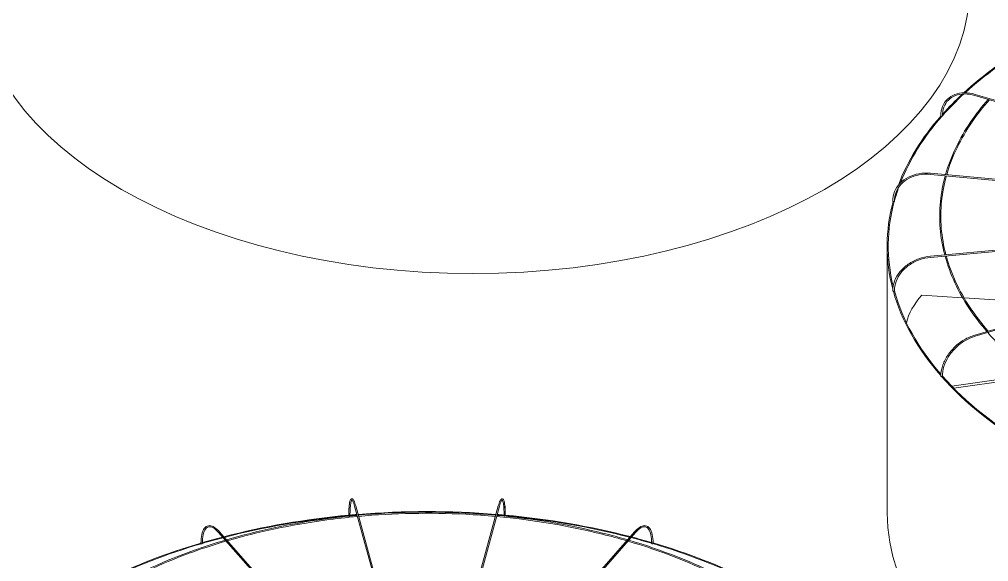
# Model space of a CAD drawing. Header units: millimetres. Extents: x -312439 to 477422, y -331570 to 212570.
# Drawn here: x 358477 to 360522, y 95056 to 96199 of the extents above; entities that cross this region are included whole.
import ezdxf

# ---------------------------------------------------------------- set-up
doc = ezdxf.new("R2010")
doc.units = ezdxf.units.MM

msp = doc.modelspace()

# ---------------------------------------------------------------- linework, layer by layer
at = {"color": 3, "linetype": 'Continuous', "lineweight": 0, "extrusion": (-1.11022e-16, 0.816497, 0.57735)}
for p, q in [((361260.283, 95813.237), (360492.657, 96039.053)), ((361261.918, 95815.309), (360493.348, 96041.402)), ((361252.084, 95794.594), (360399.23, 95872.582)), ((361252.541, 95797.012), (360399.453, 95875.021)), ((361252.888, 95778.092), (360399.23, 95700.031)), ((360399.453, 95697.591), (361253.611, 95775.698)), ((360492.657, 95533.56), (361262.838, 95760.128)), ((361264.676, 95758.115), (360493.348, 95531.21)), ((360307.832, 95158.835), (360307.832, 95721.724)), ((360467.177, 95612.403), (360381.015, 95617.899)), ((360708.375, 95597.019), (360470.119, 95612.215)), ((360444.242, 95425.984), (360617.616, 95450.633)), ((360622.969, 95446.713), (360448.273, 95421.877)), ((359320.941, 94683.025), (359186.473, 95173.193)), ((359487.203, 95173.193), (359352.735, 94683.025)), ((359318.466, 94682.788), (359184.111, 95172.545)), ((359489.565, 95172.545), (359355.21, 94682.788)), ((358896.115, 95117.984), (359286.065, 94676.127)), ((358897.952, 95119.605), (359288.629, 94676.923)), ((359775.724, 95119.605), (359385.047, 94676.923)), ((359777.561, 95117.984), (359387.611, 94676.127))]:
    msp.add_line(p, q, dxfattribs=at)
at = {"color": 3, "linetype": 'Continuous', "lineweight": 0}
for centre, major_axis, ratio, start_param, end_param in [((359433.747, 96268.995), (-1048.768, 0), 0.57735027, 0, 3.14159265), ((361356.6, 95721.724), (-1048.768, 0), 0.57735027, 5.49938311, 5.72060344), ((361356.6, 95721.724), (-1046.319, 0), 0.57735027, 5.49937067, 5.71908805), ((361356.6, 95721.724), (-1046.319, 0), 0.57735027, 5.72402786, 5.81143896), ((361356.6, 95721.724), (-1048.768, 0), 0.57735027, 5.72583618, 5.80677108), ((361356.6, 95721.724), (-1048.768, 0), 0.57735027, 5.81359811, 6.07011802), ((361356.6, 95721.724), (-1046.319, 0), 0.57735027, 5.81336511, 6.06128621), ((360422.253, 95996.207), (1.225, 0), 0.57735027, 3.14159265, 4.76471425), ((360423.345, 95995.886), (1.225, 0.021), 0.57151893, 4.23145457, 5.8022509), ((360423.345, 95995.886), (1.225, 0.021), 0.57151893, 5.8022509, 6.28318531), ((361356.6, 95721.724), (-1046.319, 0), 0.57735027, 6.07532621, 6.12502314), ((361356.6, 95721.724), (-1048.768, 0), 0.57735027, 6.12772105, 6.43448057), ((361356.6, 95721.724), (-1046.319, 0), 0.57735027, 6.1272654, 6.42392093), ((360320.916, 95816.14), (1.225, 0), 0.57735027, 3.14159265, 5.07887352), ((360322.126, 95816.03), (1.225, 0.023), 0.57529521, 4.54449158, 6.11528791), ((360322.126, 95816.03), (1.225, 0.023), 0.57529521, 6.11528791, 6.28318531), ((360320.916, 95626.807), (1.225, 0), 0.57735027, 3.14159265, 5.39303278), ((361356.6, 95721.724), (-1048.768, 0), 0.57735027, 0.1585854, 0.46892864), ((360322.126, 95626.917), (1.225, 0.023), 0.57926583, 4.8585762, 6.28318531), ((361356.6, 95721.724), (-1046.319, 0), 0.57735027, 0.15790655, 0.46457773), ((361356.505, 95555.679), (-1010.701, -20.593), 0.30331876, 6.01219977, 6.20271663), ((360422.253, 95446.74), (1.225, 0), 0.57735027, 3.14159265, 5.70719205), ((361356.6, 95721.724), (-1048.768, 0), 0.57735027, 0.4725868, 0.78374969), ((360423.345, 95447.061), (1.225, 0.021), 0.58304212, 5.17373692, 6.28318531), ((361356.6, 95721.724), (-1046.319, 0), 0.57735027, 0.47175253, 0.78145685), ((359337.271, 94555.863), (-1048.768, 0), 0.57735027, 4.87097639, 5.13416564), ((359172.87, 95153.316), (1.225, 0), 0.57735027, 3.14159265, 3.70729107), ((359337.271, 94555.863), (-1048.768, 0), 0.57735027, 4.85438672, 4.86842813), ((359337.271, 94555.863), (-1046.319, 0), 0.57735027, 4.85435141, 4.86879705), ((359337.271, 94555.863), (-1048.768, 0), 0.57735027, 4.57359934, 4.85199434), ((359337.271, 94555.863), (-1046.319, 0), 0.57735027, 4.79833842, 4.85195343), ((359337.271, 94555.863), (-1046.319, 0), 0.57735027, 4.57364216, 4.63432464), ((359337.271, 94555.863), (-1046.319, 0), 0.57735027, 4.55682048, 4.57124415), ((359337.271, 94555.863), (-1048.768, 0), 0.57735027, 4.55718579, 4.57120693), ((359500.806, 95153.316), (1.225, 0), 0.57735027, 5.71748689, 6.28318531), ((359337.271, 94555.863), (-1048.768, 0), 0.57735027, 4.29134899, 4.55463788), ((361356.6, 95158.835), (-1048.768, 0), 0.57735027, 0, 3.14159265), ((359337.271, 94555.863), (-1046.319, 0), 0.57735027, 4.87108521, 5.13404975), ((359173.062, 95152.618), (1.225, 0.004), 0.56474576, 3.29698969, 4.86778602), ((359173.062, 95152.618), (1.225, 0.004), 0.56474576, 4.86778602, 6.28318531), ((359500.614, 95152.618), (1.225, -0.004), 0.56474576, 3.14159265, 4.55699194), ((359500.614, 95152.618), (1.225, -0.004), 0.56474576, 4.55699194, 6.12778827), ((359337.271, 94555.863), (-1046.319, 0), 0.57735027, 4.2914666, 4.55448885), ((359337.271, 94555.863), (-1048.768, 0), 0.57735027, 5.18510484, 5.42093263), ((359337.271, 94555.863), (-1046.319, 0), 0.57735027, 5.18527527, 5.42075236), ((358860.985, 95094.809), (1.225, 0), 0.57735027, 3.14159265, 4.134446), ((358861.541, 95094.179), (1.225, 0.01), 0.56597275, 3.60793822, 5.17873454), ((358861.541, 95094.179), (1.225, 0.01), 0.56597275, 5.17873454, 6.28318531), ((359337.271, 94555.863), (-1048.768, 0), 0.57735027, 5.13694439, 5.18189128), ((359337.271, 94555.863), (-1046.319, 0), 0.57735027, 5.13683502, 5.18307763), ((359337.271, 94555.863), (-1046.319, 0), 0.57735027, 4.24262693, 4.28868124), ((359337.271, 94555.863), (-1048.768, 0), 0.57735027, 4.24381435, 4.28857014), ((359812.135, 95094.179), (1.225, -0.01), 0.56597275, 3.14159265, 4.24604342), ((359812.135, 95094.179), (1.225, -0.01), 0.56597275, 4.24604342, 5.81683974), ((359337.271, 94555.863), (-1046.319, 0), 0.57735027, 4.00461262, 4.24016109), ((359812.691, 95094.809), (1.225, 0), 0.57735027, 5.29033196, 6.28318531), ((359337.271, 94555.863), (-1048.768, 0), 0.57735027, 4.00443097, 4.24060103)]:
    msp.add_ellipse(centre, major_axis=major_axis, ratio=ratio, start_param=start_param, end_param=end_param, dxfattribs=at)
for points, knots in [([(360421.029, 95996.207), (360421.029, 96003.137), (360422.227, 96009.735), (360426.928, 96021.612), (360430.433, 96026.887), (360439.395, 96035.554), (360444.849, 96038.945), (360457.132, 96043.509), (360463.959, 96044.685), (360478.312, 96044.736), (360485.836, 96043.612), (360493.348, 96041.402)], [4.71238898, 4.71238898, 4.71238898, 4.71238898, 5.02654825, 5.02654825, 5.34070751, 5.34070751, 5.65486678, 5.65486678, 5.96902604, 5.96902604, 6.28318531, 6.28318531, 6.28318531, 6.28318531]), ([(360492.657, 96039.053), (360485.394, 96041.189), (360478.145, 96042.256), (360464.408, 96042.164), (360457.924, 96041.005), (360446.355, 96036.605), (360441.273, 96033.367), (360432.976, 96025.134), (360429.76, 96020.14), (360425.499, 96008.848), (360424.457, 96002.551), (360424.569, 95995.907)], [0, 0, 0, 0, 0.31726804, 0.31726804, 0.63453608, 0.63453608, 0.95180412, 0.95180412, 1.26907216, 1.26907216, 1.5863402, 1.5863402, 1.5863402, 1.5863402]), ([(360521.216, 96030.651), (360507.729, 96015.379), (360495.495, 95999.734), (360459.939, 95947.825), (360441.987, 95910.319), (360431.138, 95872.124)], [5.026267439, 5.026267439, 5.026267439, 5.026267439, 5.121193451, 5.121193451, 5.33524268, 5.33524268, 5.33524268, 5.33524268]), ([(360523.812, 96029.888), (360510.426, 96014.797), (360498.276, 95999.345), (360462.591, 95947.609), (360444.525, 95910.087), (360433.62, 95871.897)], [5.024480731, 5.024480731, 5.024480731, 5.024480731, 5.118801023, 5.118801023, 5.334410373, 5.334410373, 5.334410373, 5.334410373]), ([(360319.691, 95816.14), (360319.691, 95823.085), (360321.023, 95829.915), (360326.218, 95842.658), (360330.08, 95848.568), (360339.937, 95858.882), (360345.93, 95863.285), (360359.447, 95870.168), (360366.971, 95872.647), (360382.816, 95875.454), (360391.136, 95875.782), (360399.453, 95875.021)], [4.71238898, 4.71238898, 4.71238898, 4.71238898, 5.02654825, 5.02654825, 5.34070751, 5.34070751, 5.65486678, 5.65486678, 5.96902604, 5.96902604, 6.28318531, 6.28318531, 6.28318531, 6.28318531]), ([(360399.23, 95872.582), (360391.169, 95873.319), (360383.113, 95872.989), (360367.82, 95870.237), (360360.586, 95867.814), (360347.663, 95861.132), (360341.976, 95856.874), (360332.702, 95846.96), (360329.115, 95841.306), (360324.377, 95829.155), (360323.226, 95822.659), (360323.35, 95816.053)], [0, 0, 0, 0, 0.31726804, 0.31726804, 0.63453608, 0.63453608, 0.95180412, 0.95180412, 1.26907216, 1.26907216, 1.5863402, 1.5863402, 1.5863402, 1.5863402]), ([(360430.467, 95869.726), (360425.469, 95851.624), (360422.061, 95833.373), (360416.578, 95777.593), (360419.654, 95739.893), (360429.42, 95702.791)], [5.339721085, 5.339721085, 5.339721085, 5.339721085, 5.441089183, 5.441089183, 5.648615479, 5.648615479, 5.648615479, 5.648615479]), ([(360432.945, 95869.499), (360428.028, 95851.778), (360424.646, 95833.917), (360418.967, 95778.299), (360422.013, 95740.364), (360431.894, 95703.018)], [5.338921526, 5.338921526, 5.338921526, 5.338921526, 5.438899176, 5.438899176, 5.64936187, 5.64936187, 5.64936187, 5.64936187]), ([(360319.691, 95626.807), (360319.691, 95633.751), (360321.022, 95640.807), (360326.197, 95654.446), (360330.039, 95661.028), (360339.848, 95673.086), (360345.813, 95678.56), (360359.282, 95687.881), (360366.784, 95691.727), (360382.6, 95697.422), (360390.913, 95699.27), (360399.23, 95700.031)], [4.71238898, 4.71238898, 4.71238898, 4.71238898, 5.02654825, 5.02654825, 5.34070751, 5.34070751, 5.65486678, 5.65486678, 5.96902604, 5.96902604, 6.28318531, 6.28318531, 6.28318531, 6.28318531]), ([(360399.453, 95697.591), (360391.392, 95696.854), (360383.328, 95695.051), (360368.006, 95689.49), (360360.751, 95685.735), (360347.778, 95676.654), (360342.063, 95671.331), (360332.74, 95659.66), (360329.134, 95653.315), (360324.377, 95640.245), (360323.226, 95633.522), (360323.35, 95626.94)], [0, 0, 0, 0, 0.31726804, 0.31726804, 0.63453608, 0.63453608, 0.95180412, 0.95180412, 1.26907216, 1.26907216, 1.5863402, 1.5863402, 1.5863402, 1.5863402]), ([(360430.062, 95700.39), (360435.255, 95681.24), (360442.227, 95662.255), (360467.385, 95608.197), (360490.046, 95573.833), (360518.447, 95541.147)], [5.653093793, 5.653093793, 5.653093793, 5.653093793, 5.7602846, 5.7602846, 5.96276906, 5.96276906, 5.96276906, 5.96276906]), ([(360432.539, 95700.617), (360437.654, 95681.849), (360444.492, 95663.235), (360469.513, 95609.349), (360492.34, 95574.785), (360521.033, 95541.908)], [5.653873117, 5.653873117, 5.653873117, 5.653873117, 5.75970856, 5.75970856, 5.964525032, 5.964525032, 5.964525032, 5.964525032]), ([(360421.029, 95446.74), (360421.029, 95453.669), (360422.225, 95460.927), (360426.875, 95475.407), (360430.327, 95482.627), (360439.144, 95496.342), (360444.508, 95502.835), (360456.63, 95514.472), (360463.387, 95519.615), (360477.645, 95528.054), (360485.144, 95531.35), (360492.657, 95533.56)], [4.71238898, 4.71238898, 4.71238898, 4.71238898, 5.02654825, 5.02654825, 5.34070751, 5.34070751, 5.65486678, 5.65486678, 5.96902604, 5.96902604, 6.28318531, 6.28318531, 6.28318531, 6.28318531]), ([(360493.348, 95531.21), (360486.085, 95529.074), (360478.811, 95525.869), (360464.978, 95517.637), (360458.422, 95512.612), (360446.691, 95501.248), (360441.518, 95494.911), (360433.076, 95481.568), (360429.809, 95474.565), (360425.499, 95460.608), (360424.457, 95453.656), (360424.569, 95447.082)], [6.28318531, 6.28318531, 6.28318531, 6.28318531, 6.60045335, 6.60045335, 6.91772139, 6.91772139, 7.23498943, 7.23498943, 7.55225747, 7.55225747, 7.86952551, 7.86952551, 7.86952551, 7.86952551]), ([(360520.222, 95539.116), (360536.196, 95520.922), (360553.948, 95503.255), (360607.385, 95456.383), (360646.524, 95428.503), (360690.019, 95403.12)], [5.966968174, 5.966968174, 5.966968174, 5.966968174, 6.07991547, 6.07991547, 6.277817313, 6.277817313, 6.277817313, 6.277817313]), ([(359171.646, 95153.316), (359171.646, 95160.13), (359171.852, 95166.196), (359172.663, 95176.269), (359173.26, 95180.266), (359174.868, 95185.953), (359175.77, 95188.014), (359178.91, 95188.475), (359179.903, 95187.885), (359182.108, 95185.543), (359183.338, 95182.925), (359185.256, 95177.4), (359185.865, 95175.409), (359186.473, 95173.193)], [4.71238898, 4.71238898, 4.71238898, 4.71238898, 5.02654825, 5.02654825, 5.34070751, 5.34070751, 5.65486678, 5.65486678, 5.82360284, 5.82360284, 6.1377621, 6.1377621, 6.28318531, 6.28318531, 6.28318531, 6.28318531]), ([(359173.173, 95177.857), (359173.136, 95177.614), (359173.1, 95177.367), (359172.493, 95173.02), (359172.116, 95167.807), (359171.863, 95158.858), (359171.828, 95155.817), (359171.837, 95152.616)], [7.384497053, 7.384497053, 7.384497053, 7.384497053, 7.403952931, 7.403952931, 7.721220971, 7.721220971, 7.869487909, 7.869487909, 7.869487909, 7.869487909]), ([(359184.111, 95172.545), (359182.838, 95177.186), (359181.561, 95180.751), (359179.336, 95185.074), (359178.34, 95185.673), (359178.233, 95185.673), (359177.414, 95185.078), (359176.005, 95180.42), (359175.428, 95177.021), (359174.586, 95168.047), (359174.338, 95162.328), (359174.285, 95154.776), (359174.283, 95153.708), (359174.287, 95152.621)], [0, 0, 0, 0, 0.31526689, 0.31526689, 0.60947257, 0.60947257, 0.92674061, 0.92674061, 1.22083726, 1.22083726, 1.53563039, 1.53563039, 1.5863402, 1.5863402, 1.5863402, 1.5863402]), ([(359502.03, 95153.316), (359502.03, 95160.13), (359501.824, 95166.196), (359501.013, 95176.269), (359500.416, 95180.266), (359498.808, 95185.953), (359497.906, 95188.014), (359494.766, 95188.475), (359493.773, 95187.885), (359491.568, 95185.543), (359490.338, 95182.925), (359488.42, 95177.4), (359487.811, 95175.409), (359487.203, 95173.193)], [4.71238898, 4.71238898, 4.71238898, 4.71238898, 5.02654825, 5.02654825, 5.34070751, 5.34070751, 5.65486678, 5.65486678, 5.82360284, 5.82360284, 6.1377621, 6.1377621, 6.28318531, 6.28318531, 6.28318531, 6.28318531]), ([(359489.565, 95172.545), (359490.838, 95177.186), (359492.115, 95180.751), (359494.34, 95185.074), (359495.337, 95185.673), (359495.443, 95185.673), (359496.262, 95185.078), (359497.671, 95180.42), (359498.248, 95177.021), (359499.09, 95168.047), (359499.338, 95162.328), (359499.391, 95154.776), (359499.393, 95153.708), (359499.389, 95152.621)], [0, 0, 0, 0, 0.31526689, 0.31526689, 0.60947257, 0.60947257, 0.92674061, 0.92674061, 1.22083726, 1.22083726, 1.53563039, 1.53563039, 1.5863402, 1.5863402, 1.5863402, 1.5863402]), ([(359500.503, 95177.857), (359500.54, 95177.614), (359500.576, 95177.367), (359501.183, 95173.02), (359501.56, 95167.807), (359501.813, 95158.858), (359501.848, 95155.817), (359501.839, 95152.616)], [7.384497053, 7.384497053, 7.384497053, 7.384497053, 7.403952931, 7.403952931, 7.721220971, 7.721220971, 7.869487909, 7.869487909, 7.869487909, 7.869487909]), ([(359189.349, 95153.449), (359166.052, 95151.305), (359142.896, 95148.652), (359048.528, 95135.687), (358979.117, 95121.007), (358913.613, 95101.86)], [4.085069591, 4.085069591, 4.085069591, 4.085069591, 4.160608173, 4.160608173, 4.395665913, 4.395665913, 4.395665913, 4.395665913]), ([(359481.849, 95153.675), (359460.604, 95155.597), (359439.244, 95157.096), (359342.544, 95161.94), (359266.478, 95160.427), (359191.827, 95153.675)], [3.771589677, 3.771589677, 3.771589677, 3.771589677, 3.840445898, 3.840445898, 4.082391957, 4.082391957, 4.082391957, 4.082391957]), ([(359481.19, 95151.275), (359460.398, 95153.15), (359439.497, 95154.619), (359343.245, 95159.491), (359267.156, 95158.008), (359192.486, 95151.275)], [3.7720633, 3.7720633, 3.7720633, 3.7720633, 3.839550132, 3.839550132, 4.081918334, 4.081918334, 4.081918334, 4.081918334]), ([(359760.063, 95101.86), (359742.801, 95106.906), (359725.269, 95111.643), (359636.171, 95133.801), (359561.014, 95146.391), (359484.327, 95153.449)], [3.458315721, 3.458315721, 3.458315721, 3.458315721, 3.520259366, 3.520259366, 3.768912043, 3.768912043, 3.768912043, 3.768912043]), ([(359190.008, 95151.05), (359166.976, 95148.936), (359144.082, 95146.326), (359050.096, 95133.483), (358980.8, 95118.884), (358915.403, 95099.831)], [4.084600117, 4.084600117, 4.084600117, 4.084600117, 4.159387709, 4.159387709, 4.39434399, 4.39434399, 4.39434399, 4.39434399]), ([(359758.273, 95099.831), (359741.545, 95104.704), (359724.563, 95109.288), (359635.888, 95131.373), (359560.548, 95143.995), (359483.668, 95151.05)], [3.459637643, 3.459637643, 3.459637643, 3.459637643, 3.519736913, 3.519736913, 3.769381517, 3.769381517, 3.769381517, 3.769381517]), ([(358859.76, 95094.809), (358859.76, 95101.669), (358860.362, 95107.864), (358862.748, 95118.366), (358864.526, 95122.678), (358869.249, 95129.017), (358872.244, 95131.04), (358878.805, 95132.178), (358882.242, 95131.485), (358889.494, 95127.804), (358893.352, 95124.661), (358897.449, 95120.171), (358897.7, 95119.89), (358897.952, 95119.605)], [4.71238898, 4.71238898, 4.71238898, 4.71238898, 5.02654825, 5.02654825, 5.34070751, 5.34070751, 5.65486678, 5.65486678, 5.94845155, 5.94845155, 6.26261081, 6.26261081, 6.28318531, 6.28318531, 6.28318531, 6.28318531]), ([(358896.115, 95117.984), (358892.459, 95122.127), (358888.828, 95125.189), (358882.096, 95128.877), (358879.033, 95129.502), (358873.668, 95128.562), (358871.28, 95126.986), (358867.172, 95121.393), (358865.507, 95117.374), (358863.298, 95107.363), (358862.739, 95101.4), (358862.763, 95094.574), (358862.764, 95094.382), (358862.766, 95094.189)], [0, 0, 0, 0, 0.31464476, 0.31464476, 0.6289116, 0.6289116, 0.94617964, 0.94617964, 1.26344768, 1.26344768, 1.5772832, 1.5772832, 1.5863402, 1.5863402, 1.5863402, 1.5863402]), ([(359813.916, 95094.809), (359813.916, 95101.669), (359813.314, 95107.864), (359810.928, 95118.366), (359809.15, 95122.678), (359804.427, 95129.017), (359801.432, 95131.04), (359794.872, 95132.178), (359791.434, 95131.485), (359784.182, 95127.804), (359780.324, 95124.661), (359776.227, 95120.171), (359775.976, 95119.89), (359775.724, 95119.605)], [4.71238898, 4.71238898, 4.71238898, 4.71238898, 5.02654825, 5.02654825, 5.34070751, 5.34070751, 5.65486678, 5.65486678, 5.94845155, 5.94845155, 6.26261081, 6.26261081, 6.28318531, 6.28318531, 6.28318531, 6.28318531]), ([(359777.561, 95117.984), (359781.217, 95122.127), (359784.848, 95125.189), (359791.58, 95128.877), (359794.643, 95129.502), (359800.008, 95128.562), (359802.396, 95126.986), (359806.504, 95121.393), (359808.169, 95117.374), (359810.378, 95107.363), (359810.937, 95101.4), (359810.913, 95094.574), (359810.912, 95094.382), (359810.91, 95094.189)], [6.28318531, 6.28318531, 6.28318531, 6.28318531, 6.59783007, 6.59783007, 6.91209691, 6.91209691, 7.22936495, 7.22936495, 7.54663299, 7.54663299, 7.86046851, 7.86046851, 7.86952551, 7.86952551, 7.86952551, 7.86952551]), ([(358911.018, 95101.098), (358888.201, 95094.377), (358865.861, 95087.115), (358783.47, 95057.702), (358727.154, 95032.059), (358676.576, 95003.063)], [4.398772282, 4.398772282, 4.398772282, 4.398772282, 4.480777933, 4.480777933, 4.708868502, 4.708868502, 4.708868502, 4.708868502]), ([(358912.807, 95099.071), (358890.085, 95092.4), (358867.837, 95085.192), (358785.681, 95055.965), (358729.496, 95030.469), (358679.031, 95001.645)], [4.39745622, 4.39745622, 4.39745622, 4.39745622, 4.479217897, 4.479217897, 4.707006068, 4.707006068, 4.707006068, 4.707006068]), ([(358860.354, 95098.226), (358860.331, 95097.41), (358860.318, 95096.582), (358860.311, 95095.225), (358860.312, 95094.702), (358860.316, 95094.175)], [7.8059806913, 7.8059806913, 7.8059806913, 7.8059806913, 7.8451401512, 7.8451401512, 7.8694167814, 7.8694167814, 7.8694167814, 7.8694167814]), ([(359994.645, 95001.645), (359982.907, 95008.35), (359970.86, 95014.875), (359898.778, 95051.896), (359832.169, 95078.137), (359760.869, 95099.071)], [3.146975566, 3.146975566, 3.146975566, 3.146975566, 3.199958928, 3.199958928, 3.456525414, 3.456525414, 3.456525414, 3.456525414]), ([(359997.1, 95003.063), (359984.92, 95010.045), (359972.41, 95016.834), (359900.011, 95054.012), (359833.656, 95080.184), (359762.658, 95101.098)], [3.145113132, 3.145113132, 3.145113132, 3.145113132, 3.200037836, 3.200037836, 3.455209352, 3.455209352, 3.455209352, 3.455209352]), ([(359813.322, 95098.226), (359813.345, 95097.41), (359813.358, 95096.582), (359813.365, 95095.225), (359813.364, 95094.702), (359813.36, 95094.175)], [7.8059806913, 7.8059806913, 7.8059806913, 7.8059806913, 7.8451401512, 7.8451401512, 7.8694167814, 7.8694167814, 7.8694167814, 7.8694167814])]:
    msp.add_open_spline(points, degree=3, knots=knots, dxfattribs=at)

doc.saveas('drawing.dxf')
